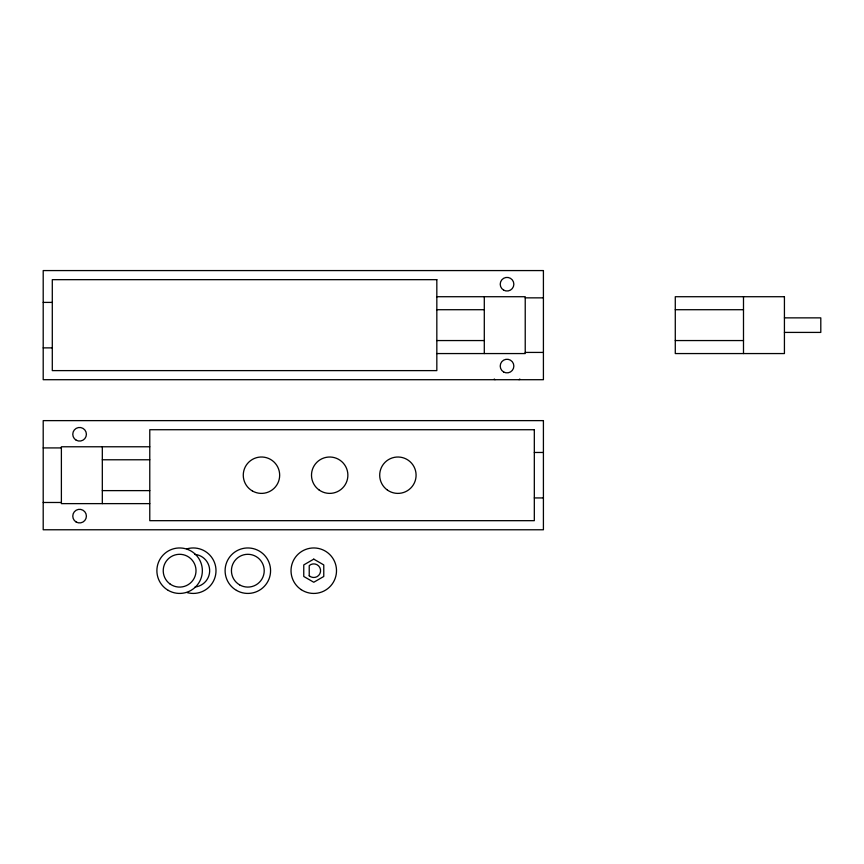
<?xml version="1.0" encoding="UTF-8"?>
<svg xmlns="http://www.w3.org/2000/svg" width="864" height="864" viewBox="0 0 864 864"><rect width="100%" height="100%" fill="white"/><g stroke="black" fill="none" stroke-linecap="round" stroke-linejoin="round"><path stroke-width="1.3" d="M436.828 296.719L525.226 296.719L525.226 353.56L436.828 353.56M525.226 297.853L543.413 297.853M43.2 302.4L52.294 302.4M436.828 309.712L484.294 309.712M675.281 309.712L743.494 309.712M784.426 317.866L820.8 317.866L820.8 332.413L784.426 332.413M436.828 340.556L484.294 340.556M675.281 340.556L743.494 340.556M43.2 347.879L52.294 347.879M525.226 352.426L543.413 352.426M149.774 446.774L61.387 446.774L61.387 503.626L149.774 503.626M43.2 447.919L61.387 447.919M534.319 452.466L543.413 452.466M102.319 459.778L149.774 459.778M102.319 490.622L149.774 490.622M534.319 497.934L543.413 497.934M43.2 502.481L61.387 502.481M743.494 296.719L743.494 353.56M484.294 296.719L484.294 353.56M102.319 446.774L102.319 503.626M194.8 554.375A16.394 16.394 0 0 1 195.08 586.991M187.002 548.834A22.734 22.734 0 0 1 216 570.694A22.734 22.734 0 0 1 187.002 592.553M519.804 379.015A18.187 18.187 0 0 1 519.059 379.706M494.996 379.706A18.187 18.187 0 0 1 494.262 379.015M313.772 559.138L303.761 564.916L303.761 576.472L313.772 582.25L323.773 576.472L323.773 564.916L313.772 559.138M543.413 270.572L43.2 270.572L43.2 379.706L543.413 379.706L543.413 270.572M436.828 279.666L52.294 279.666L52.294 370.613L436.828 370.613L436.828 279.666M784.426 296.719L675.281 296.719L675.281 353.56L784.426 353.56L784.426 296.719M543.413 420.628L43.2 420.628L43.2 529.772L543.413 529.772L543.413 420.628M534.319 429.721L149.774 429.721L149.774 520.679L534.319 520.679L534.319 429.721M309.226 575.78L309.226 565.607A6.826 6.826 0 0 1 318.676 565.963A6.826 6.826 0 0 1 318.676 575.424A6.826 6.826 0 0 1 309.226 575.78M301.201 589.648A22.734 22.734 0 0 0 336.463 572.108A22.734 22.734 0 0 0 303.642 550.336A22.734 22.734 0 0 0 301.201 589.648M239.587 584.863A16.394 16.394 0 0 0 264.222 570.748A16.394 16.394 0 0 0 239.674 556.47A16.394 16.394 0 0 0 239.587 584.863M236.466 590.382A22.734 22.734 0 0 0 270.572 570.694A22.734 22.734 0 0 0 236.466 551.005A22.734 22.734 0 0 0 236.466 590.382M168.253 590.382A22.734 22.734 0 0 0 202.36 570.694A22.734 22.734 0 0 0 168.253 551.005A22.734 22.734 0 0 0 168.253 590.382M170.132 584.064A16.394 16.394 0 0 0 195.944 572.238A16.394 16.394 0 0 0 172.789 555.79A16.394 16.394 0 0 0 170.132 584.064M387.418 490.072A18.187 18.187 0 0 0 416.016 476.831A18.187 18.187 0 0 0 390.247 458.698A18.187 18.187 0 0 0 387.418 490.072M319.216 490.072A18.187 18.187 0 0 0 347.803 476.831A18.187 18.187 0 0 0 322.045 458.698A18.187 18.187 0 0 0 319.216 490.072M252.374 490.957A18.187 18.187 0 0 0 279.666 475.2A18.187 18.187 0 0 0 252.374 459.443A18.187 18.187 0 0 0 252.374 490.957M76.172 440.176A6.826 6.826 0 0 0 86.4 434.279A6.826 6.826 0 0 0 76.172 428.371A6.826 6.826 0 0 0 76.172 440.176M76.172 522.029A6.826 6.826 0 0 0 86.4 516.121A6.826 6.826 0 0 0 76.172 510.224A6.826 6.826 0 0 0 76.172 522.029M503.626 290.12A6.826 6.826 0 0 0 513.853 284.213A6.826 6.826 0 0 0 503.626 278.305A6.826 6.826 0 0 0 503.626 290.12M503.626 371.974A6.826 6.826 0 0 0 513.853 366.066A6.826 6.826 0 0 0 503.626 360.158A6.826 6.826 0 0 0 503.626 371.974"/></g></svg>
